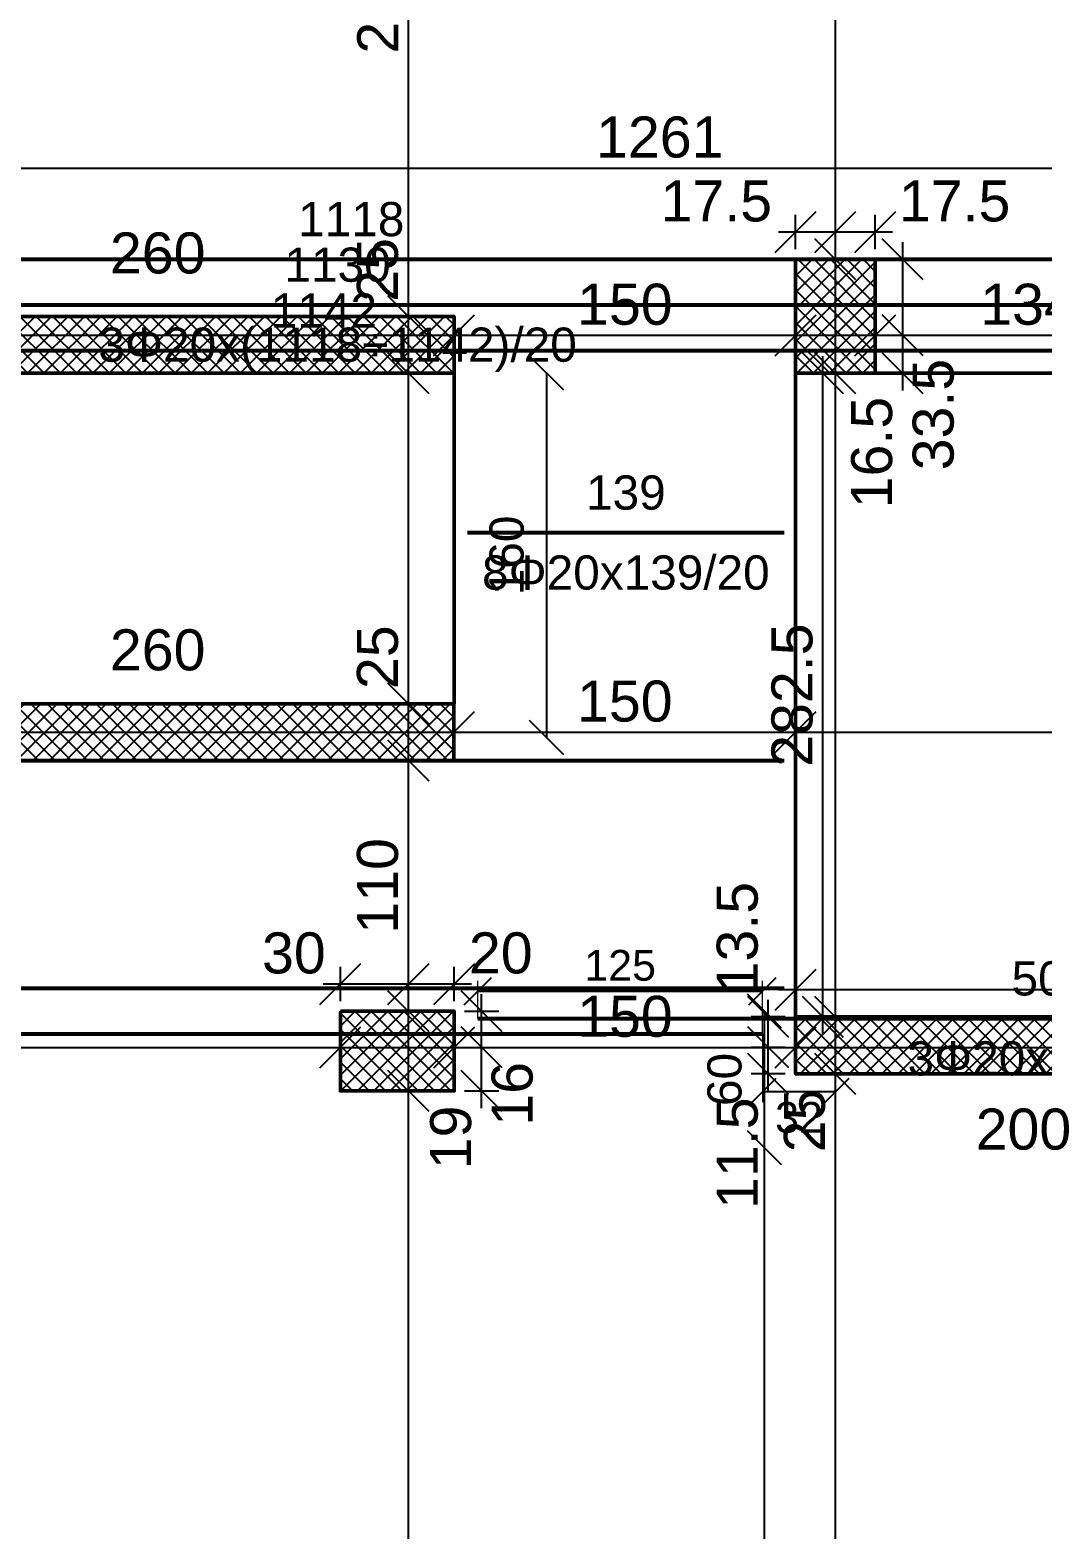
# Model space of a CAD drawing. Header units: millimetres. Extents: x -231 to 4719, y -2977 to 4533.
# Drawn here: x 662 to 1107, y 405 to 1063 of the extents above; entities that cross this region are included whole.
import ezdxf
from ezdxf.enums import TextEntityAlignment as Align

# ---------------------------------------------------------------- set-up
doc = ezdxf.new("R2010")
doc.units = ezdxf.units.MM
for name, color, linetype, lineweight in [('COLUMN', 4, 'Continuous', 50), ('OPENING', 90, 'Continuous', 50), ('WALL', 1, 'Continuous', 50)]:
    doc.layers.add(name, color=color, linetype=linetype, lineweight=lineweight)
for name, color, linetype in [('FW_AXIS', 7, 'Continuous'), ('FW_COLUMN_HATCH', 8, 'Continuous'), ('FW_DIM', 7, 'Continuous'), ('FW_WALL_HATCH', 8, 'Continuous'), ('REB_BOT_MESH_X', 5, 'Continuous'), ('REB_BOT_MESH_X_AXDIM', 5, 'Continuous'), ('REB_BOT_MESH_X_LAP', 5, 'Continuous'), ('REB_BOT_MESH_X_RANGE', 5, 'Continuous'), ('REB_BOT_MESH_X_TEXT', 5, 'Continuous')]:
    doc.layers.add(name, color=color, linetype=linetype)
doc.styles.add('REBAR_TXT', font='arial.ttf')
doc.styles.get("Standard").update_dxf_attribs({"font": 'arial.ttf'})
doc.dimstyles.new('FW_DIM', dxfattribs={"dimtxt": 18, "dimasz": 9, "dimexe": 7.5, "dimexo": 4.5, "dimgap": 4.5, "dimtad": 1, "dimdec": 0, "dimtxsty": 'Standard', "dimtsz": 9, "dimcen": 2.5, "dimdle": 7.5, "dimclrd": 256, "dimclre": 256, "dimclrt": 7, "dimazin": 3, "dimtfac": 1, "dimtmove": 2, "dimatfit": 3})
doc.dimstyles.new('REBAR LAP', dxfattribs={"dimtxt": 13.5, "dimasz": 2.5, "dimexe": 4.5, "dimexo": 0, "dimgap": 4.5, "dimtad": 1, "dimdec": 0, "dimtxsty": 'Standard', "dimtsz": 6, "dimcen": 2.5, "dimclrd": 6, "dimclre": 6, "dimclrt": 7, "dimazin": 3, "dimtfac": 1, "dimtmove": 2, "dimatfit": 3, "dimlwd": 25, "dimlwe": 18})
doc.dimstyles.new('REBAR M-200', dxfattribs={"dimtxt": 15, "dimasz": 15, "dimexe": 25, "dimexo": 12.5, "dimgap": 10, "dimtad": 1, "dimdec": 0, "dimtxsty": 'Standard', "dimblk": 'NONE', "dimcen": 50, "dimse1": 1, "dimse2": 1, "dimclrd": 6, "dimclre": 6, "dimclrt": 7, "dimazin": 3, "dimtfac": 1, "dimtmove": 2, "dimatfit": 3, "dimldrblk": 'NONE', "dimlwd": 53})
doc.dimstyles.new('REBAR RANGE', dxfattribs={"dimtxt": 15, "dimasz": 2.5, "dimexe": 0, "dimexo": 0, "dimgap": 10, "dimtad": 1, "dimdec": 0, "dimtxsty": 'Standard', "dimtsz": 7.5, "dimcen": 2.5, "dimse1": 1, "dimse2": 1, "dimclrd": 6, "dimclre": 6, "dimclrt": 7, "dimazin": 3, "dimtfac": 1, "dimtmove": 2, "dimatfit": 3, "dimlwd": 25})

# ---------------------------------------------------------------- blocks, each defined once
blk = doc.blocks.new('*D187')
at = {"color": 6, "lineweight": 53}
blk.add_line((5, 622.39), (983.5, 622.39), dxfattribs=at)
at = {"layer": 'Defpoints'}
for p in [(5, 622.39), (5, 622.39), (983.5, 622.39)]:
    blk.add_point(p, dxfattribs=at)
at = {"layer": 'REB_BOT_MESH_X', "color": 7, "insert": (494.25, 639.89), "char_height": 15, "attachment_point": 5}
blk.add_mtext('978', dxfattribs=at)
blk = doc.blocks.new('_NONE')
blk = doc.blocks.new('*D188')
at = {"color": 6, "lineweight": 53}
blk.add_line((858.5, 629.14), (1362, 629.14), dxfattribs=at)
at = {"layer": 'Defpoints'}
for p in [(858.5, 629.14), (858.5, 629.14), (1362, 629.14)]:
    blk.add_point(p, dxfattribs=at)
at = {"layer": 'REB_BOT_MESH_X', "color": 7, "insert": (1110.25, 646.64), "char_height": 15, "attachment_point": 5}
blk.add_mtext('504', dxfattribs=at)
blk = doc.blocks.new('_OBLIQUE')
at = {"color": 0, "linetype": 'BYBLOCK'}
blk.add_line((-0.5, -0.5), (0.5, 0.5), dxfattribs=at)
blk = doc.blocks.new('*D189')
at = {"color": 6, "lineweight": 18}
for p, q in [((858.5, 629.14), (858.5, 645.64)), ((983.5, 622.39), (983.5, 645.64))]:
    blk.add_line(p, q, dxfattribs=at)
at = {"color": 6, "lineweight": 25}
blk.add_line((858.5, 641.14), (983.5, 641.14), dxfattribs=at)
at = {"layer": 'Defpoints'}
for p in [(858.5, 641.14), (858.5, 629.14), (983.5, 622.39)]:
    blk.add_point(p, dxfattribs=at)
at = {"layer": 'REB_BOT_MESH_X_LAP', "color": 6, "xscale": 12, "yscale": 12}
for p in [(858.5, 641.14), (983.5, 641.14)]:
    blk.add_blockref('_OBLIQUE', p, dxfattribs=at)
at = {"layer": 'REB_BOT_MESH_X_LAP', "color": 7, "insert": (921, 652.39), "char_height": 13.5, "attachment_point": 5}
blk.add_mtext('125', dxfattribs=at)
blk = doc.blocks.new('*D190')
at = {"color": 6, "lineweight": 18}
for p, q in [((983.5, 622.39), (983.5, 592.39)), ((1015.5, 622.39), (1015.5, 592.39))]:
    blk.add_line(p, q, dxfattribs=at)
at = {"color": 6, "lineweight": 25}
blk.add_line((1015.5, 596.89), (983.5, 596.89), dxfattribs=at)
at = {"layer": 'Defpoints'}
for p in [(983.5, 622.39), (1015.5, 622.39), (1015.5, 596.89)]:
    blk.add_point(p, dxfattribs=at)
at = {"layer": 'REB_BOT_MESH_X_AXDIM', "color": 6, "xscale": 12, "yscale": 12}
for p in [(983.5, 596.89), (1015.5, 596.89)]:
    blk.add_blockref('_OBLIQUE', p, dxfattribs=at)
at = {"layer": 'REB_BOT_MESH_X_AXDIM', "color": 7, "insert": (999.5, 585.64), "char_height": 13.5, "attachment_point": 5}
blk.add_mtext('32', dxfattribs=at)
blk = doc.blocks.new('*D192')
at = {"color": 6, "lineweight": 25}
blk.add_line((984.38, 112.39), (984.38, 572.39), dxfattribs=at)
at = {"layer": 'Defpoints'}
for p in [(984.38, 572.39), (984.38, 112.39), (984.38, 112.39)]:
    blk.add_point(p, dxfattribs=at)
at = {"layer": 'REB_BOT_MESH_X_RANGE', "color": 6, "xscale": 15, "yscale": 15, "rotation": 90}
for p in [(984.38, 572.39), (984.38, 112.39)]:
    blk.add_blockref('_OBLIQUE', p, dxfattribs=at)
at = {"layer": 'REB_BOT_MESH_X_RANGE', "color": 7, "insert": (966.88, 342.39), "char_height": 15, "attachment_point": 5, "rotation": 90}
blk.add_mtext('460', dxfattribs=at)
blk = doc.blocks.new('*D196')
at = {"color": 6, "lineweight": 53}
blk.add_line((5, 742.39), (993, 742.39), dxfattribs=at)
at = {"layer": 'Defpoints'}
for p in [(5, 742.39), (5, 742.39), (993, 742.39)]:
    blk.add_point(p, dxfattribs=at)
at = {"layer": 'REB_BOT_MESH_X', "color": 7, "insert": (499, 759.89), "char_height": 15, "attachment_point": 5}
blk.add_mtext('988', dxfattribs=at)
blk = doc.blocks.new('*D197')
at = {"color": 6, "lineweight": 53}
blk.add_line((5, 642.39), (993, 642.39), dxfattribs=at)
at = {"layer": 'Defpoints'}
for p in [(5, 642.39), (5, 642.39), (993, 642.39)]:
    blk.add_point(p, dxfattribs=at)
at = {"layer": 'REB_BOT_MESH_X', "color": 7, "insert": (499, 659.89), "char_height": 15, "attachment_point": 5}
blk.add_mtext('988', dxfattribs=at)
blk = doc.blocks.new('*D201')
at = {"color": 6, "lineweight": 25}
blk.add_line((888.75, 752.39), (888.75, 912.39), dxfattribs=at)
at = {"layer": 'Defpoints'}
for p in [(888.75, 912.39), (888.75, 752.39), (888.75, 752.39)]:
    blk.add_point(p, dxfattribs=at)
at = {"layer": 'REB_BOT_MESH_X_RANGE', "color": 6, "xscale": 15, "yscale": 15, "rotation": 90}
for p in [(888.75, 912.39), (888.75, 752.39)]:
    blk.add_blockref('_OBLIQUE', p, dxfattribs=at)
at = {"layer": 'REB_BOT_MESH_X_RANGE', "color": 7, "insert": (871.25, 832.39), "char_height": 15, "attachment_point": 5, "rotation": 90}
blk.add_mtext('160', dxfattribs=at)
blk = doc.blocks.new('*D202')
at = {"color": 6, "lineweight": 53}
blk.add_line((854, 842.39), (993, 842.39), dxfattribs=at)
at = {"layer": 'Defpoints'}
for p in [(854, 842.39), (854, 842.39), (993, 842.39)]:
    blk.add_point(p, dxfattribs=at)
at = {"layer": 'REB_BOT_MESH_X', "color": 7, "insert": (923.5, 859.89), "char_height": 15, "attachment_point": 5}
blk.add_mtext('139', dxfattribs=at)
blk = doc.blocks.new('*D209')
at = {"color": 6, "lineweight": 25}
blk.add_line((984.38, 572.39), (984.38, 632.39), dxfattribs=at)
at = {"layer": 'Defpoints'}
for p in [(984.38, 632.39), (984.38, 572.39), (984.38, 572.39)]:
    blk.add_point(p, dxfattribs=at)
at = {"layer": 'REB_BOT_MESH_X_RANGE', "color": 6, "xscale": 15, "yscale": 15, "rotation": 90}
for p in [(984.38, 632.39), (984.38, 572.39)]:
    blk.add_blockref('_OBLIQUE', p, dxfattribs=at)
at = {"layer": 'REB_BOT_MESH_X_RANGE', "color": 7, "insert": (966.88, 602.39), "char_height": 15, "attachment_point": 5, "rotation": 90}
blk.add_mtext('60', dxfattribs=at)
blk = doc.blocks.new('*D211')
at = {"color": 6, "lineweight": 53}
blk.add_line((232, 942.39), (1362, 942.39), dxfattribs=at)
at = {"layer": 'Defpoints'}
for p in [(232, 942.39), (232, 942.39), (1362, 942.39)]:
    blk.add_point(p, dxfattribs=at)
at = {"layer": 'REB_BOT_MESH_X', "color": 7, "insert": (797, 959.89), "char_height": 15, "attachment_point": 5}
blk.add_mtext('1130', dxfattribs=at)
blk = doc.blocks.new('*D212')
at = {"color": 6, "lineweight": 53}
blk.add_line((220, 922.39), (1362, 922.39), dxfattribs=at)
at = {"layer": 'Defpoints'}
for p in [(220, 922.39), (220, 922.39), (1362, 922.39)]:
    blk.add_point(p, dxfattribs=at)
at = {"layer": 'REB_BOT_MESH_X', "color": 7, "insert": (791, 939.89), "char_height": 15, "attachment_point": 5}
blk.add_mtext('1142', dxfattribs=at)
blk = doc.blocks.new('*D213')
at = {"color": 6, "lineweight": 53}
blk.add_line((244, 962.39), (1362, 962.39), dxfattribs=at)
at = {"layer": 'Defpoints'}
for p in [(244, 962.39), (244, 962.39), (1362, 962.39)]:
    blk.add_point(p, dxfattribs=at)
at = {"layer": 'REB_BOT_MESH_X', "color": 7, "insert": (803, 979.89), "char_height": 15, "attachment_point": 5}
blk.add_mtext('1118', dxfattribs=at)
blk = doc.blocks.new('*D234')
for p, q in [((985.99, 597.3), (985.99, 623.98)), ((993.49, 616.48), (978.49, 616.48)), ((993.49, 604.8), (978.49, 604.8))]:
    blk.add_line(p, q)
at = {"layer": 'Defpoints'}
for p in [(997.99, 616.48), (985.99, 604.8), (997.99, 604.8)]:
    blk.add_point(p, dxfattribs=at)
at = {"layer": 'FW_DIM', "xscale": 18, "yscale": 18, "rotation": 90}
for p in [(985.99, 616.48), (985.99, 604.8)]:
    blk.add_blockref('_OBLIQUE', p, dxfattribs=at)
at = {"layer": 'FW_DIM', "color": 7, "insert": (972.49, 570), "char_height": 18, "attachment_point": 5, "rotation": 90}
blk.add_mtext('11.5', dxfattribs=at)
blk = doc.blocks.new('*D235')
for p, q in [((985.99, 608.98), (985.99, 637.32)), ((993.49, 629.82), (978.49, 629.82)), ((993.49, 616.48), (978.49, 616.48))]:
    blk.add_line(p, q)
at = {"layer": 'Defpoints'}
for p in [(997.99, 629.82), (985.99, 616.48), (997.99, 616.48)]:
    blk.add_point(p, dxfattribs=at)
at = {"layer": 'FW_DIM', "xscale": 18, "yscale": 18, "rotation": 90}
for p in [(985.99, 629.82), (985.99, 616.48)]:
    blk.add_blockref('_OBLIQUE', p, dxfattribs=at)
at = {"layer": 'FW_DIM', "color": 7, "insert": (972.49, 664.62), "char_height": 18, "attachment_point": 5, "rotation": 90}
blk.add_mtext('13.5', dxfattribs=at)
blk = doc.blocks.new('*D244')
for p, q in [((998.01, 966.85), (998.01, 981.85)), ((1015.5, 966.85), (1015.5, 981.85)), ((990.51, 974.35), (1023, 974.35))]:
    blk.add_line(p, q)
at = {"layer": 'Defpoints'}
for p in [(998.01, 974.35), (998.01, 962.35), (1015.5, 962.35)]:
    blk.add_point(p, dxfattribs=at)
at = {"layer": 'FW_DIM', "xscale": 18, "yscale": 18}
for p in [(998.01, 974.35), (1015.5, 974.35)]:
    blk.add_blockref('_OBLIQUE', p, dxfattribs=at)
at = {"layer": 'FW_DIM', "color": 7, "insert": (963.21, 987.85), "char_height": 18, "attachment_point": 5}
blk.add_mtext('17.5', dxfattribs=at)
blk = doc.blocks.new('*D245')
for p, q in [((1015.5, 966.85), (1015.5, 981.85)), ((1032.99, 966.85), (1032.99, 981.85)), ((1008, 974.35), (1040.49, 974.35))]:
    blk.add_line(p, q)
at = {"layer": 'Defpoints'}
for p in [(1015.5, 974.35), (1015.5, 962.35), (1032.99, 962.35)]:
    blk.add_point(p, dxfattribs=at)
at = {"layer": 'FW_DIM', "xscale": 18, "yscale": 18}
for p in [(1015.5, 974.35), (1032.99, 974.35)]:
    blk.add_blockref('_OBLIQUE', p, dxfattribs=at)
at = {"layer": 'FW_DIM', "color": 7, "insert": (1067.79, 987.85), "char_height": 18, "attachment_point": 5}
blk.add_mtext('17.5', dxfattribs=at)
blk = doc.blocks.new('*D246')
for p, q in [((1044.99, 904.84), (1044.99, 936.51)), ((1037.49, 929.01), (1052.49, 929.01)), ((1037.49, 912.34), (1052.49, 912.34))]:
    blk.add_line(p, q)
at = {"layer": 'Defpoints'}
for p in [(1032.99, 929.01), (1032.99, 912.34), (1044.99, 912.34)]:
    blk.add_point(p, dxfattribs=at)
at = {"layer": 'FW_DIM', "xscale": 18, "yscale": 18, "rotation": 90}
for p in [(1044.99, 929.01), (1044.99, 912.34)]:
    blk.add_blockref('_OBLIQUE', p, dxfattribs=at)
at = {"layer": 'FW_DIM', "color": 7, "insert": (1031.49, 877.54), "char_height": 18, "attachment_point": 5, "rotation": 90}
blk.add_mtext('16.5', dxfattribs=at)
blk = doc.blocks.new('*D247')
for p, q in [((1044.99, 921.51), (1044.99, 969.85)), ((1037.49, 962.35), (1052.49, 962.35)), ((1037.49, 929.01), (1052.49, 929.01))]:
    blk.add_line(p, q)
at = {"layer": 'Defpoints'}
for p in [(1032.99, 962.35), (1032.99, 929.01), (1044.99, 929.01)]:
    blk.add_point(p, dxfattribs=at)
at = {"layer": 'FW_DIM', "xscale": 18, "yscale": 18, "rotation": 90}
for p in [(1044.99, 962.35), (1044.99, 929.01)]:
    blk.add_blockref('_OBLIQUE', p, dxfattribs=at)
at = {"layer": 'FW_DIM', "color": 7, "insert": (1058.49, 894.21), "char_height": 18, "attachment_point": 5, "rotation": 90}
blk.add_mtext('33.5', dxfattribs=at)
blk = doc.blocks.new('*D248')
for p, q in [((798.2, 636.8), (798.2, 651.8)), ((828.11, 636.8), (828.11, 651.8)), ((790.7, 644.3), (835.61, 644.3))]:
    blk.add_line(p, q)
at = {"layer": 'Defpoints'}
for p in [(798.2, 644.3), (798.2, 632.3), (828.11, 632.3)]:
    blk.add_point(p, dxfattribs=at)
at = {"layer": 'FW_DIM', "xscale": 18, "yscale": 18}
for p in [(798.2, 644.3), (828.11, 644.3)]:
    blk.add_blockref('_OBLIQUE', p, dxfattribs=at)
at = {"layer": 'FW_DIM', "color": 7, "insert": (777.8, 657.8), "char_height": 18, "attachment_point": 5}
blk.add_mtext('30', dxfattribs=at)
blk = doc.blocks.new('*D249')
for p, q in [((828.11, 636.8), (828.11, 651.8)), ((848.21, 636.8), (848.21, 651.8)), ((820.61, 644.3), (855.71, 644.3))]:
    blk.add_line(p, q)
at = {"layer": 'Defpoints'}
for p in [(828.11, 644.3), (828.11, 632.3), (848.21, 632.3)]:
    blk.add_point(p, dxfattribs=at)
at = {"layer": 'FW_DIM', "xscale": 18, "yscale": 18}
for p in [(828.11, 644.3), (848.21, 644.3)]:
    blk.add_blockref('_OBLIQUE', p, dxfattribs=at)
at = {"layer": 'FW_DIM', "color": 7, "insert": (868.61, 657.8), "char_height": 18, "attachment_point": 5}
blk.add_mtext('20', dxfattribs=at)
blk = doc.blocks.new('*D250')
for p, q in [((860.21, 589.83), (860.21, 623.98)), ((852.71, 616.48), (867.71, 616.48)), ((852.71, 597.33), (867.71, 597.33))]:
    blk.add_line(p, q)
at = {"layer": 'Defpoints'}
for p in [(848.21, 616.48), (848.21, 597.33), (860.21, 597.33)]:
    blk.add_point(p, dxfattribs=at)
at = {"layer": 'FW_DIM', "xscale": 18, "yscale": 18, "rotation": 90}
for p in [(860.21, 616.48), (860.21, 597.33)]:
    blk.add_blockref('_OBLIQUE', p, dxfattribs=at)
at = {"layer": 'FW_DIM', "color": 7, "insert": (846.71, 576.93), "char_height": 18, "attachment_point": 5, "rotation": 90}
blk.add_mtext('19', dxfattribs=at)
blk = doc.blocks.new('*D251')
for p, q in [((860.21, 608.98), (860.21, 639.8)), ((852.71, 632.3), (867.71, 632.3)), ((852.71, 616.48), (867.71, 616.48))]:
    blk.add_line(p, q)
at = {"layer": 'Defpoints'}
for p in [(848.21, 632.3), (848.21, 616.48), (860.21, 616.48)]:
    blk.add_point(p, dxfattribs=at)
at = {"layer": 'FW_DIM', "xscale": 18, "yscale": 18, "rotation": 90}
for p in [(860.21, 632.3), (860.21, 616.48)]:
    blk.add_blockref('_OBLIQUE', p, dxfattribs=at)
at = {"layer": 'FW_DIM', "color": 7, "insert": (873.71, 596.08), "char_height": 18, "attachment_point": 5, "rotation": 90}
blk.add_mtext('16', dxfattribs=at)
blk = doc.blocks.new('*D252')
for p, q in [((998.01, 634.32), (998.01, 649.32)), ((1342, 634.32), (1342, 649.32)), ((990.51, 641.82), (1349.5, 641.82))]:
    blk.add_line(p, q)
at = {"layer": 'Defpoints'}
for p in [(998.01, 641.82), (998.01, 629.82), (1342, 629.82)]:
    blk.add_point(p, dxfattribs=at)
at = {"layer": 'FW_DIM', "xscale": 18, "yscale": 18}
for p in [(998.01, 641.82), (1342, 641.82)]:
    blk.add_blockref('_OBLIQUE', p, dxfattribs=at)
at = {"layer": 'FW_DIM', "color": 7, "insert": (1170.01, 655.32), "char_height": 18, "attachment_point": 5}
blk.add_mtext('344', dxfattribs=at)
blk = doc.blocks.new('*D253')
for p, q in [((1010.01, 622.32), (1010.01, 919.84)), ((1002.51, 912.34), (1017.51, 912.34)), ((1002.51, 629.82), (1017.51, 629.82))]:
    blk.add_line(p, q)
at = {"layer": 'Defpoints'}
for p in [(998.01, 912.34), (998.01, 629.82), (1010.01, 629.82)]:
    blk.add_point(p, dxfattribs=at)
at = {"layer": 'FW_DIM', "xscale": 18, "yscale": 18, "rotation": 90}
for p in [(1010.01, 912.34), (1010.01, 629.82)]:
    blk.add_blockref('_OBLIQUE', p, dxfattribs=at)
at = {"layer": 'FW_DIM', "color": 7, "insert": (996.51, 771.08), "char_height": 18, "attachment_point": 5, "rotation": 90}
blk.add_mtext('282.5', dxfattribs=at)
blk = doc.blocks.new('*D261')
for p, q in [((347, 620.98), (347, 623.98)), ((798.2, 620.98), (798.2, 623.98)), ((339.5, 616.48), (805.7, 616.48))]:
    blk.add_line(p, q)
at = {"layer": 'Defpoints'}
for p in [(347, 616.48), (347, 616.48), (798.2, 616.48)]:
    blk.add_point(p, dxfattribs=at)
at = {"layer": 'FW_DIM', "xscale": 18, "yscale": 18}
for p in [(347, 616.48), (798.2, 616.48)]:
    blk.add_blockref('_OBLIQUE', p, dxfattribs=at)
at = {"layer": 'FW_DIM', "color": 7, "insert": (572.6, 629.98), "char_height": 18, "attachment_point": 5}
blk.add_mtext('451', dxfattribs=at)
blk = doc.blocks.new('*D262')
for p, q in [((798.2, 620.98), (798.2, 623.98)), ((848.21, 620.98), (848.21, 623.98)), ((790.7, 616.48), (855.71, 616.48))]:
    blk.add_line(p, q)
at = {"layer": 'Defpoints'}
for p in [(798.2, 616.48), (798.2, 616.48), (848.21, 616.48)]:
    blk.add_point(p, dxfattribs=at)
at = {"layer": 'FW_DIM', "xscale": 18, "yscale": 18}
for p in [(798.2, 616.48), (848.21, 616.48)]:
    blk.add_blockref('_OBLIQUE', p, dxfattribs=at)
blk = doc.blocks.new('*D263')
for p, q in [((848.21, 620.98), (848.21, 623.98)), ((997.99, 620.98), (997.99, 623.98)), ((840.71, 616.48), (1005.49, 616.48))]:
    blk.add_line(p, q)
at = {"layer": 'Defpoints'}
for p in [(848.21, 616.48), (848.21, 616.48), (997.99, 616.48)]:
    blk.add_point(p, dxfattribs=at)
at = {"layer": 'FW_DIM', "xscale": 18, "yscale": 18}
for p in [(848.21, 616.48), (997.99, 616.48)]:
    blk.add_blockref('_OBLIQUE', p, dxfattribs=at)
at = {"layer": 'FW_DIM', "color": 7, "insert": (923.1, 629.98), "char_height": 18, "attachment_point": 5}
blk.add_mtext('150', dxfattribs=at)
blk = doc.blocks.new('*D264')
for p, q in [((997.99, 620.98), (997.99, 623.98)), ((1197.99, 620.98), (1197.99, 623.98)), ((990.49, 616.48), (1205.49, 616.48))]:
    blk.add_line(p, q)
at = {"layer": 'Defpoints'}
for p in [(997.99, 616.48), (997.99, 616.48), (1197.99, 616.48)]:
    blk.add_point(p, dxfattribs=at)
at = {"layer": 'FW_DIM', "xscale": 18, "yscale": 18}
for p in [(997.99, 616.48), (1197.99, 616.48)]:
    blk.add_blockref('_OBLIQUE', p, dxfattribs=at)
at = {"layer": 'FW_DIM', "color": 7, "insert": (1097.99, 580.48), "char_height": 18, "attachment_point": 5}
blk.add_mtext('200', dxfattribs=at)
blk = doc.blocks.new('*D268')
for p, q in [((588.01, 759.33), (588.01, 762.33)), ((848.07, 759.33), (848.07, 762.33)), ((580.51, 754.83), (855.57, 754.83))]:
    blk.add_line(p, q)
at = {"layer": 'Defpoints'}
for p in [(588.01, 754.83), (588.01, 754.83), (848.07, 754.83)]:
    blk.add_point(p, dxfattribs=at)
at = {"layer": 'FW_DIM', "xscale": 18, "yscale": 18}
for p in [(588.01, 754.83), (848.07, 754.83)]:
    blk.add_blockref('_OBLIQUE', p, dxfattribs=at)
at = {"layer": 'FW_DIM', "color": 7, "insert": (718.04, 790.83), "char_height": 18, "attachment_point": 5}
blk.add_mtext('260', dxfattribs=at)
blk = doc.blocks.new('*D269')
for p, q in [((848.07, 759.33), (848.07, 762.33)), ((998.01, 759.33), (998.01, 762.33)), ((840.57, 754.83), (1005.51, 754.83))]:
    blk.add_line(p, q)
at = {"layer": 'Defpoints'}
for p in [(848.07, 754.83), (848.07, 754.83), (998.01, 754.83)]:
    blk.add_point(p, dxfattribs=at)
at = {"layer": 'FW_DIM', "xscale": 18, "yscale": 18}
for p in [(848.07, 754.83), (998.01, 754.83)]:
    blk.add_blockref('_OBLIQUE', p, dxfattribs=at)
at = {"layer": 'FW_DIM', "color": 7, "insert": (923.04, 768.33), "char_height": 18, "attachment_point": 5}
blk.add_mtext('150', dxfattribs=at)
blk = doc.blocks.new('*D272')
for p, q in [((588.01, 933.51), (588.01, 936.51)), ((848.1, 933.51), (848.1, 936.51)), ((580.51, 929.01), (855.6, 929.01))]:
    blk.add_line(p, q)
at = {"layer": 'Defpoints'}
for p in [(588.01, 929.01), (588.01, 929.01), (848.1, 929.01)]:
    blk.add_point(p, dxfattribs=at)
at = {"layer": 'FW_DIM', "xscale": 18, "yscale": 18}
for p in [(588.01, 929.01), (848.1, 929.01)]:
    blk.add_blockref('_OBLIQUE', p, dxfattribs=at)
at = {"layer": 'FW_DIM', "color": 7, "insert": (718.06, 965.01), "char_height": 18, "attachment_point": 5}
blk.add_mtext('260', dxfattribs=at)
blk = doc.blocks.new('*D273')
for p, q in [((848.1, 933.51), (848.1, 936.51)), ((998.01, 933.51), (998.01, 936.51)), ((840.6, 929.01), (1005.51, 929.01))]:
    blk.add_line(p, q)
at = {"layer": 'Defpoints'}
for p in [(848.1, 929.01), (848.1, 929.01), (998.01, 929.01)]:
    blk.add_point(p, dxfattribs=at)
at = {"layer": 'FW_DIM', "xscale": 18, "yscale": 18}
for p in [(848.1, 929.01), (998.01, 929.01)]:
    blk.add_blockref('_OBLIQUE', p, dxfattribs=at)
at = {"layer": 'FW_DIM', "color": 7, "insert": (923.06, 942.51), "char_height": 18, "attachment_point": 5}
blk.add_mtext('150', dxfattribs=at)
blk = doc.blocks.new('*D274')
for p, q in [((998.01, 933.51), (998.01, 936.51)), ((1032.99, 933.51), (1032.99, 936.51)), ((990.51, 929.01), (1040.49, 929.01))]:
    blk.add_line(p, q)
at = {"layer": 'Defpoints'}
for p in [(998.01, 929.01), (998.01, 929.01), (1032.99, 929.01)]:
    blk.add_point(p, dxfattribs=at)
at = {"layer": 'FW_DIM', "xscale": 18, "yscale": 18}
for p in [(998.01, 929.01), (1032.99, 929.01)]:
    blk.add_blockref('_OBLIQUE', p, dxfattribs=at)
blk = doc.blocks.new('*D275')
for p, q in [((1032.99, 933.51), (1032.99, 936.51)), ((1167, 933.51), (1167, 936.51)), ((1025.49, 929.01), (1174.5, 929.01))]:
    blk.add_line(p, q)
at = {"layer": 'Defpoints'}
for p in [(1032.99, 929.01), (1032.99, 929.01), (1167, 929.01)]:
    blk.add_point(p, dxfattribs=at)
at = {"layer": 'FW_DIM', "xscale": 18, "yscale": 18}
for p in [(1032.99, 929.01), (1167, 929.01)]:
    blk.add_blockref('_OBLIQUE', p, dxfattribs=at)
at = {"layer": 'FW_DIM', "color": 7, "insert": (1100, 942.51), "char_height": 18, "attachment_point": 5}
blk.add_mtext('134', dxfattribs=at)
blk = doc.blocks.new('*D278')
for p, q in [((307.81, 1006.9), (307.81, 1009.9)), ((1568.99, 1006.9), (1568.99, 1009.9)), ((300.31, 1002.4), (1576.49, 1002.4))]:
    blk.add_line(p, q)
at = {"layer": 'Defpoints'}
for p in [(307.81, 1002.4), (307.81, 1002.4), (1568.99, 1002.4)]:
    blk.add_point(p, dxfattribs=at)
at = {"layer": 'FW_DIM', "xscale": 18, "yscale": 18}
for p in [(307.81, 1002.4), (1568.99, 1002.4)]:
    blk.add_blockref('_OBLIQUE', p, dxfattribs=at)
at = {"layer": 'FW_DIM', "color": 7, "insert": (938.4, 1015.9), "char_height": 18, "attachment_point": 5}
blk.add_mtext('1261', dxfattribs=at)
blk = doc.blocks.new('*D304')
for p, q in [((828.11, 5.34), (828.11, 604.83)), ((823.61, 597.33), (820.61, 597.33)), ((823.61, 12.84), (820.61, 12.84))]:
    blk.add_line(p, q)
at = {"layer": 'Defpoints'}
for p in [(828.11, 597.33), (828.11, 12.84), (828.11, 12.84)]:
    blk.add_point(p, dxfattribs=at)
at = {"layer": 'FW_DIM', "xscale": 18, "yscale": 18, "rotation": 90}
for p in [(828.11, 597.33), (828.11, 12.84)]:
    blk.add_blockref('_OBLIQUE', p, dxfattribs=at)
at = {"layer": 'FW_DIM', "color": 7, "insert": (814.61, 305.08), "char_height": 18, "attachment_point": 5, "rotation": 90}
blk.add_mtext('584', dxfattribs=at)
blk = doc.blocks.new('*D305')
for p, q in [((828.11, 589.83), (828.11, 639.8)), ((823.61, 632.3), (820.61, 632.3)), ((823.61, 597.33), (820.61, 597.33))]:
    blk.add_line(p, q)
at = {"layer": 'Defpoints'}
for p in [(828.11, 632.3), (828.11, 597.33), (828.11, 597.33)]:
    blk.add_point(p, dxfattribs=at)
at = {"layer": 'FW_DIM', "xscale": 18, "yscale": 18, "rotation": 90}
for p in [(828.11, 632.3), (828.11, 597.33)]:
    blk.add_blockref('_OBLIQUE', p, dxfattribs=at)
blk = doc.blocks.new('*D306')
for p, q in [((828.11, 624.8), (828.11, 749.87)), ((823.61, 742.37), (820.61, 742.37)), ((823.61, 632.3), (820.61, 632.3))]:
    blk.add_line(p, q)
at = {"layer": 'Defpoints'}
for p in [(828.11, 742.37), (828.11, 632.3), (828.11, 632.3)]:
    blk.add_point(p, dxfattribs=at)
at = {"layer": 'FW_DIM', "xscale": 18, "yscale": 18, "rotation": 90}
for p in [(828.11, 742.37), (828.11, 632.3)]:
    blk.add_blockref('_OBLIQUE', p, dxfattribs=at)
at = {"layer": 'FW_DIM', "color": 7, "insert": (814.61, 687.34), "char_height": 18, "attachment_point": 5, "rotation": 90}
blk.add_mtext('110', dxfattribs=at)
blk = doc.blocks.new('*D307')
for p, q in [((828.11, 734.87), (828.11, 774.8)), ((823.61, 767.3), (820.61, 767.3)), ((823.61, 742.37), (820.61, 742.37))]:
    blk.add_line(p, q)
at = {"layer": 'Defpoints'}
for p in [(828.11, 767.3), (828.11, 742.37), (828.11, 742.37)]:
    blk.add_point(p, dxfattribs=at)
at = {"layer": 'FW_DIM', "xscale": 18, "yscale": 18, "rotation": 90}
for p in [(828.11, 767.3), (828.11, 742.37)]:
    blk.add_blockref('_OBLIQUE', p, dxfattribs=at)
at = {"layer": 'FW_DIM', "color": 7, "insert": (814.61, 787.7), "char_height": 18, "attachment_point": 5, "rotation": 90}
blk.add_mtext('25', dxfattribs=at)
blk = doc.blocks.new('*D308')
for p, q in [((828.11, 904.84), (828.11, 944.82)), ((823.61, 937.32), (820.61, 937.32)), ((823.61, 912.34), (820.61, 912.34))]:
    blk.add_line(p, q)
at = {"layer": 'Defpoints'}
for p in [(828.11, 937.32), (828.11, 912.34), (828.11, 912.34)]:
    blk.add_point(p, dxfattribs=at)
at = {"layer": 'FW_DIM', "xscale": 18, "yscale": 18, "rotation": 90}
for p in [(828.11, 937.32), (828.11, 912.34)]:
    blk.add_blockref('_OBLIQUE', p, dxfattribs=at)
at = {"layer": 'FW_DIM', "color": 7, "insert": (814.61, 957.72), "char_height": 18, "attachment_point": 5, "rotation": 90}
blk.add_mtext('25', dxfattribs=at)
blk = doc.blocks.new('*D309')
for p, q in [((828.11, 929.82), (828.11, 1217.32)), ((823.61, 1209.82), (820.61, 1209.82)), ((823.61, 937.32), (820.61, 937.32))]:
    blk.add_line(p, q)
at = {"layer": 'Defpoints'}
for p in [(828.11, 1209.82), (828.11, 937.32), (828.11, 937.32)]:
    blk.add_point(p, dxfattribs=at)
at = {"layer": 'FW_DIM', "xscale": 18, "yscale": 18, "rotation": 90}
for p in [(828.11, 1209.82), (828.11, 937.32)]:
    blk.add_blockref('_OBLIQUE', p, dxfattribs=at)
at = {"layer": 'FW_DIM', "color": 7, "insert": (814.61, 1073.57), "char_height": 18, "attachment_point": 5, "rotation": 90}
blk.add_mtext('272', dxfattribs=at)
blk = doc.blocks.new('*D313')
for p, q in [((1015.5, -23.66), (1015.5, 612.3)), ((1011, 604.8), (1008, 604.8)), ((1011, -16.16), (1008, -16.16))]:
    blk.add_line(p, q)
at = {"layer": 'Defpoints'}
for p in [(1015.5, 604.8), (1015.5, -16.16), (1015.5, -16.16)]:
    blk.add_point(p, dxfattribs=at)
at = {"layer": 'FW_DIM', "xscale": 18, "yscale": 18, "rotation": 90}
for p in [(1015.5, 604.8), (1015.5, -16.16)]:
    blk.add_blockref('_OBLIQUE', p, dxfattribs=at)
at = {"layer": 'FW_DIM', "color": 7, "insert": (1002, 294.32), "char_height": 18, "attachment_point": 5, "rotation": 90}
blk.add_mtext('621', dxfattribs=at)
blk = doc.blocks.new('*D314')
for p, q in [((1015.5, 597.3), (1015.5, 637.32)), ((1011, 629.82), (1008, 629.82)), ((1011, 604.8), (1008, 604.8))]:
    blk.add_line(p, q)
at = {"layer": 'Defpoints'}
for p in [(1015.5, 629.82), (1015.5, 604.8), (1015.5, 604.8)]:
    blk.add_point(p, dxfattribs=at)
at = {"layer": 'FW_DIM', "xscale": 18, "yscale": 18, "rotation": 90}
for p in [(1015.5, 629.82), (1015.5, 604.8)]:
    blk.add_blockref('_OBLIQUE', p, dxfattribs=at)
at = {"layer": 'FW_DIM', "color": 7, "insert": (1002, 584.4), "char_height": 18, "attachment_point": 5, "rotation": 90}
blk.add_mtext('25', dxfattribs=at)
blk = doc.blocks.new('*D315')
for p, q in [((1015.5, 904.84), (1015.5, 969.85)), ((1011, 962.35), (1008, 962.35)), ((1011, 912.34), (1008, 912.34))]:
    blk.add_line(p, q)
at = {"layer": 'Defpoints'}
for p in [(1015.5, 962.35), (1015.5, 912.34), (1015.5, 912.34)]:
    blk.add_point(p, dxfattribs=at)
at = {"layer": 'FW_DIM', "xscale": 18, "yscale": 18, "rotation": 90}
for p in [(1015.5, 962.35), (1015.5, 912.34)]:
    blk.add_blockref('_OBLIQUE', p, dxfattribs=at)
blk = doc.blocks.new('*D316')
for p, q in [((1015.5, 954.85), (1015.5, 1549.76)), ((1011, 1542.26), (1008, 1542.26)), ((1011, 962.35), (1008, 962.35))]:
    blk.add_line(p, q)
at = {"layer": 'Defpoints'}
for p in [(1015.5, 1542.26), (1015.5, 962.35), (1015.5, 962.35)]:
    blk.add_point(p, dxfattribs=at)
at = {"layer": 'FW_DIM', "xscale": 18, "yscale": 18, "rotation": 90}
for p in [(1015.5, 1542.26), (1015.5, 962.35)]:
    blk.add_blockref('_OBLIQUE', p, dxfattribs=at)
at = {"layer": 'FW_DIM', "color": 7, "insert": (1002, 1252.3), "char_height": 18, "attachment_point": 5, "rotation": 90}
blk.add_mtext('580', dxfattribs=at)

msp = doc.modelspace()

# ---------------------------------------------------------------- hatches: boundary and pattern name
at = {"layer": 'FW_COLUMN_HATCH'}
h = msp.add_hatch(dxfattribs=at)
h.set_pattern_fill('ANSI37', scale=1.6)
h.paths.add_polyline_path([(1032.99, 912.34), (998.01, 912.34), (998.01, 962.35), (1032.99, 962.35), (1032.99, 912.34)])
h = msp.add_hatch(dxfattribs=at)
h.set_pattern_fill('ANSI37', scale=1.6)
h.paths.add_polyline_path([(798.2, 632.3), (848.21, 632.3), (848.21, 597.33), (798.2, 597.33), (798.2, 632.3)])
at = {"layer": 'FW_WALL_HATCH'}
h = msp.add_hatch(dxfattribs=at)
h.set_pattern_fill('ANSI37', scale=1.6)
h.paths.add_polyline_path([(848.1, 912.34), (613.04, 912.34), (613.04, 767.3), (848.07, 767.32), (848.07, 767.3), (848.07, 742.37), (847.99, 742.37), (588.01, 742.35), (588.01, 937.32), (848.1, 937.32), (848.1, 912.34)])
h = msp.add_hatch(dxfattribs=at)
h.set_pattern_fill('ANSI37', scale=1.6)
h.paths.add_polyline_path([(997.99, 604.8), (997.99, 629.82), (1197.99, 629.82), (1197.99, 604.8), (997.99, 604.8)])

# ---------------------------------------------------------------- linework, layer by layer
at = {"layer": 'COLUMN'}
for points in [[(1032.99, 912.34), (998.01, 912.34), (998.01, 962.35), (1032.99, 962.35)], [(798.2, 632.3), (848.21, 632.3), (848.21, 597.33), (798.2, 597.33)]]:
    msp.add_lwpolyline(points, close=True, dxfattribs=at)
at = {"layer": 'FW_AXIS', "color": 8}
for p, q in [((828.11, -22.7), (828.11, 1567.29)), ((1015.5, -22.7), (1015.5, 1567.29)), ((0, 1002.4), (1569.04, 1002.4)), ((0, 929.01), (1569.04, 929.01)), ((0, 754.83), (1569.04, 754.83)), ((0, 616.48), (1569.04, 616.48))]:
    msp.add_line(p, q, dxfattribs=at)
at = {"layer": 'OPENING'}
for points in [[(848.1, 912.34), (613.04, 912.34), (613.04, 767.3), (848.1, 767.3)], [(998.01, 912.34), (1342, 912.34), (1342, 629.82), (998.01, 629.82)]]:
    msp.add_lwpolyline(points, close=True, dxfattribs=at)
at = {"layer": 'WALL'}
msp.add_lwpolyline([(847.99, 742.37), (588.01, 742.35), (588.01, 937.32), (848.1, 937.32), (848.1, 912.34), (613.04, 912.34), (613.04, 767.3), (848.07, 767.32), (848.07, 767.3), (848.07, 742.37)], dxfattribs=at)
msp.add_lwpolyline([(997.99, 629.82), (1197.99, 629.82), (1197.99, 604.8), (997.99, 604.8)], close=True, dxfattribs=at)

# ---------------------------------------------------------------- texts
at = {"layer": 'REB_BOT_MESH_X_TEXT', "color": 7, "style": 'REBAR_TXT'}
for s, p in [('3Φ20x(1118÷1142)/20', (797, 932.39)), ('8Φ20x139/20', (923.5, 832.39)), ('3Φ20x504/20', (1110.25, 619.14))]:
    msp.add_text(s, height=15, dxfattribs=at).set_placement(p, align=Align.TOP_CENTER)

# ---------------------------------------------------------------- dimensions: what is measured, and where the dimension line sits
at = {"layer": 'FW_DIM'}
for base, p1, p2, text, picture, middle in [((1015.5, 962.35), (1015.5, 962.35), (1015.5, 1542.26), '580', '*D316', (1002, 1252.3)), ((828.11, 937.32), (828.11, 937.32), (828.11, 1209.82), '272', '*D309', (814.61, 1073.57)), ((828.11, 912.34), (828.11, 912.34), (828.11, 937.32), '25', '*D308', (814.61, 957.72)), ((1015.5, 912.34), (1015.5, 912.34), (1015.5, 962.35), ' ', '*D315', (1015.5, 937.34)), ((1044.99, 929.01), (1032.99, 929.01), (1032.99, 962.35), '33.5', '*D247', (1058.49, 894.21)), ((1044.99, 912.34), (1032.99, 912.34), (1032.99, 929.01), '16.5', '*D246', (1031.49, 877.54)), ((1010.01, 629.82), (998.01, 629.82), (998.01, 912.34), '282.5', '*D253', (996.51, 771.08)), ((828.11, 742.37), (828.11, 742.37), (828.11, 767.3), '25', '*D307', (814.61, 787.7)), ((828.11, 632.3), (828.11, 632.3), (828.11, 742.37), '110', '*D306', (814.61, 687.34)), ((985.99, 616.48), (997.99, 616.48), (997.99, 629.82), '13.5', '*D235', (972.49, 664.62)), ((828.11, 597.33), (828.11, 597.33), (828.11, 632.3), ' ', '*D305', (828.11, 614.82)), ((860.21, 616.48), (848.21, 616.48), (848.21, 632.3), '16', '*D251', (873.71, 596.08)), ((1015.5, 604.8), (1015.5, 604.8), (1015.5, 629.82), '25', '*D314', (1002, 584.4)), ((860.21, 597.33), (848.21, 597.33), (848.21, 616.48), '19', '*D250', (846.71, 576.93)), ((985.99, 604.8), (997.99, 604.8), (997.99, 616.48), '11.5', '*D234', (972.49, 570)), ((1015.5, -16.16), (1015.5, -16.16), (1015.5, 604.8), '621', '*D313', (1002, 294.32)), ((828.11, 12.84), (828.11, 12.84), (828.11, 597.33), '584', '*D304', (814.61, 305.08))]:
    dim = msp.add_linear_dim(base=base, p1=p1, p2=p2, angle=90, text=text, dimstyle='FW_DIM', override={"dimtmove": 2}, dxfattribs=at)
    dim.commit()
    dim.dimension.update_dxf_attribs({"geometry": picture, "text_midpoint": middle, "dimtype": 160})
for base, p1, p2, text, picture, middle in [((307.81, 1002.4), (307.81, 1002.4), (1568.99, 1002.4), '1261', '*D278', (938.4, 1015.9)), ((998.01, 974.35), (998.01, 962.35), (1015.5, 962.35), '17.5', '*D244', (963.21, 987.85)), ((1015.5, 974.35), (1015.5, 962.35), (1032.99, 962.35), '17.5', '*D245', (1067.79, 987.85)), ((588.01, 929.01), (588.01, 929.01), (848.1, 929.01), '260', '*D272', (718.06, 965.01)), ((848.1, 929.01), (848.1, 929.01), (998.01, 929.01), '150', '*D273', (923.06, 942.51)), ((1032.99, 929.01), (1032.99, 929.01), (1167, 929.01), '134', '*D275', (1100, 942.51)), ((998.01, 929.01), (998.01, 929.01), (1032.99, 929.01), ' ', '*D274', (1015.5, 929.01)), ((588.01, 754.83), (588.01, 754.83), (848.07, 754.83), '260', '*D268', (718.04, 790.83)), ((848.07, 754.83), (848.07, 754.83), (998.01, 754.83), '150', '*D269', (923.04, 768.33)), ((798.2, 644.3), (798.2, 632.3), (828.11, 632.3), '30', '*D248', (777.8, 657.8)), ((828.11, 644.3), (828.11, 632.3), (848.21, 632.3), '20', '*D249', (868.61, 657.8)), ((998.01, 641.82), (998.01, 629.82), (1342, 629.82), '344', '*D252', (1170.01, 655.32)), ((347, 616.48), (347, 616.48), (798.2, 616.48), '451', '*D261', (572.6, 629.98)), ((848.21, 616.48), (848.21, 616.48), (997.99, 616.48), '150', '*D263', (923.1, 629.98)), ((798.2, 616.48), (798.2, 616.48), (848.21, 616.48), ' ', '*D262', (823.2, 616.48)), ((997.99, 616.48), (997.99, 616.48), (1197.99, 616.48), '200', '*D264', (1097.99, 580.48))]:
    dim = msp.add_linear_dim(base=base, p1=p1, p2=p2, text=text, dimstyle='FW_DIM', override={"dimtmove": 2}, dxfattribs=at)
    dim.commit()
    dim.dimension.update_dxf_attribs({"geometry": picture, "text_midpoint": middle, "dimtype": 160})
at = {"layer": 'REB_BOT_MESH_X'}
for base, p1, p2, picture, middle in [((244, 962.39), (244, 962.39), (1362, 962.39), '*D213', (803, 979.89)), ((232, 942.39), (232, 942.39), (1362, 942.39), '*D211', (797, 959.89)), ((220, 922.39), (220, 922.39), (1362, 922.39), '*D212', (791, 939.89)), ((854, 842.39), (854, 842.39), (993, 842.39), '*D202', (923.5, 859.89)), ((5, 742.39), (5, 742.39), (993, 742.39), '*D196', (499, 759.89)), ((5, 642.39), (5, 642.39), (993, 642.39), '*D197', (499, 659.89)), ((858.5, 629.14254739), (858.5, 629.14254739), (1362, 629.14254739), '*D188', (1110.25, 646.64254739)), ((5, 622.39254739), (5, 622.39254739), (983.5, 622.39254739), '*D187', (494.25, 639.89254739))]:
    dim = msp.add_linear_dim(base=base, p1=p1, p2=p2, dimstyle='REBAR M-200', dxfattribs=at)
    dim.commit()
    dim.dimension.update_dxf_attribs({"geometry": picture, "text_midpoint": middle})
at = {"layer": 'REB_BOT_MESH_X_AXDIM'}
dim = msp.add_linear_dim(base=(1015.5, 596.89), p1=(1015.5, 622.39), p2=(983.5, 622.39), dimstyle='REBAR LAP', dxfattribs=at)
dim.commit()
dim.dimension.update_dxf_attribs({"geometry": '*D190', "text_midpoint": (999.5, 585.64)})
at = {"layer": 'REB_BOT_MESH_X_LAP'}
dim = msp.add_linear_dim(base=(858.5, 641.14), p1=(858.5, 629.14), p2=(983.5, 622.39), dimstyle='REBAR LAP', dxfattribs=at)
dim.commit()
dim.dimension.update_dxf_attribs({"geometry": '*D189', "text_midpoint": (921, 652.39)})
at = {"layer": 'REB_BOT_MESH_X_RANGE'}
for base, p1, p2, picture, middle in [((888.75, 752.39), (888.75, 752.39), (888.75, 912.39), '*D201', (871.25, 832.39)), ((984.38, 572.39), (984.38, 572.39), (984.38, 632.39), '*D209', (966.88, 602.39)), ((984.38, 112.39), (984.38, 112.39), (984.38, 572.39), '*D192', (966.88, 342.39))]:
    dim = msp.add_linear_dim(base=base, p1=p1, p2=p2, angle=90, dimstyle='REBAR RANGE', dxfattribs=at)
    dim.commit()
    dim.dimension.update_dxf_attribs({"geometry": picture, "text_midpoint": middle})

doc.saveas('drawing.dxf')
